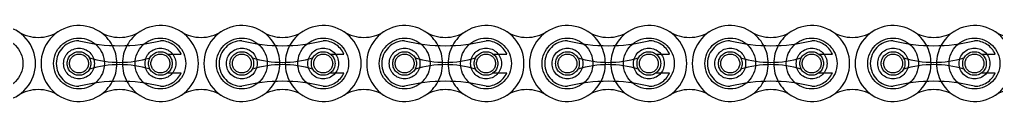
# Model space of a CAD drawing. Header units: metres. Extents: x 0 to 21025, y 0 to 14850.
# Drawn here: x 4562.9 to 4715.3, y 13249.6 to 13261.4 of the extents above; entities that cross this region are included whole.
import ezdxf

# ---------------------------------------------------------------- set-up
doc = ezdxf.new("R2010")
doc.units = ezdxf.units.M
doc.header["$LTSCALE"] = 25
doc.linetypes.add('HIDDEN2', pattern=[4.7625, 3.175, -1.5875])
doc.layers.add('ST1', color=7, linetype='HIDDEN2')

msp = doc.modelspace()

# ---------------------------------------------------------------- linework, layer by layer
at = {"layer": 'ST1'}
for p, q in [((4585.984, 13256.997), (4588.108, 13256.997)), ((4611.384, 13256.997), (4613.508, 13256.997)), ((4636.784, 13256.997), (4638.908, 13256.997)), ((4662.184, 13256.997), (4664.308, 13256.997)), ((4687.584, 13256.997), (4689.708, 13256.997)), ((4712.984, 13256.997), (4715.108, 13256.997)), ((4585.984, 13254.045), (4588.108, 13254.045)), ((4611.384, 13254.045), (4613.508, 13254.045)), ((4636.784, 13254.045), (4638.908, 13254.045)), ((4662.184, 13254.045), (4664.308, 13254.045)), ((4687.584, 13254.045), (4689.708, 13254.045)), ((4712.984, 13254.045), (4715.108, 13254.045))]:
    msp.add_line(p, q, dxfattribs=at)
for centre, radius in [((4559.477, 13255.521), 3.96), ((4572.177, 13255.521), 3.96), ((4584.877, 13255.521), 3.96), ((4597.577, 13255.521), 3.96), ((4610.277, 13255.521), 3.96), ((4622.977, 13255.521), 3.96), ((4635.677, 13255.521), 3.96), ((4648.377, 13255.521), 3.96), ((4661.077, 13255.521), 3.96), ((4673.777, 13255.521), 3.96), ((4686.477, 13255.521), 3.96), ((4699.177, 13255.521), 3.96), ((4711.877, 13255.521), 3.96), ((4572.177, 13255.521), 2.398), ((4572.177, 13255.521), 1.845), ((4584.877, 13255.521), 2.398), ((4584.877, 13255.521), 1.845), ((4597.577, 13255.521), 2.398), ((4597.577, 13255.521), 1.845), ((4610.277, 13255.521), 2.399), ((4610.277, 13255.521), 1.845), ((4622.977, 13255.521), 2.398), ((4622.977, 13255.521), 1.845), ((4635.677, 13255.521), 2.399), ((4635.677, 13255.521), 1.845), ((4648.377, 13255.521), 2.398), ((4648.377, 13255.521), 1.845), ((4661.077, 13255.521), 2.398), ((4661.077, 13255.521), 1.845), ((4673.777, 13255.521), 2.399), ((4673.777, 13255.521), 1.845), ((4686.477, 13255.521), 2.398), ((4686.477, 13255.521), 1.845), ((4699.177, 13255.521), 2.399), ((4699.177, 13255.521), 1.845), ((4711.877, 13255.521), 2.399), ((4711.877, 13255.521), 1.845), ((4572.177, 13255.521), 1.476), ((4584.877, 13255.521), 1.476), ((4597.577, 13255.521), 1.476), ((4610.277, 13255.521), 1.476), ((4622.977, 13255.521), 1.476), ((4635.677, 13255.521), 1.476), ((4648.377, 13255.521), 1.476), ((4661.077, 13255.521), 1.476), ((4673.777, 13255.521), 1.476), ((4686.477, 13255.521), 1.476), ((4699.177, 13255.521), 1.476), ((4711.877, 13255.521), 1.476)]:
    msp.add_circle(centre, radius, dxfattribs=at)
for centre, radius, start, end in [((4559.477, 13255.521), 5.92, 237.56669, 122.43331), ((4565.827, 13265.514), 5.92, 237.56669, 302.43331), ((4572.177, 13255.521), 5.92, 57.56669, 302.43331), ((4578.527, 13265.514), 5.92, 237.56669, 302.43331), ((4572.177, 13255.521), 5.92, 302.43324, 57.56676), ((4584.877, 13255.521), 5.92, 122.43324, 237.56676), ((4584.877, 13255.521), 5.92, 237.56669, 122.43331), ((4591.227, 13265.514), 5.92, 237.56669, 302.43331), ((4597.577, 13255.521), 5.92, 57.56669, 302.43331), ((4603.927, 13265.514), 5.92, 237.56669, 302.43331), ((4597.577, 13255.521), 5.92, 302.43324, 57.56676), ((4610.277, 13255.521), 5.92, 122.43324, 237.56676), ((4610.277, 13255.521), 5.92, 237.56669, 122.43331), ((4616.627, 13265.514), 5.92, 237.56669, 302.43331), ((4622.977, 13255.521), 5.92, 57.56669, 302.43331), ((4629.327, 13265.514), 5.92, 237.56669, 302.43331), ((4622.977, 13255.521), 5.92, 302.43324, 57.56676), ((4635.677, 13255.521), 5.92, 122.43324, 237.56676), ((4635.677, 13255.521), 5.92, 237.56669, 122.43331), ((4642.027, 13265.514), 5.92, 237.56669, 302.43331), ((4648.377, 13255.521), 5.92, 57.56669, 302.43331), ((4654.727, 13265.514), 5.92, 237.56669, 302.43331), ((4648.377, 13255.521), 5.92, 302.43324, 57.56676), ((4661.077, 13255.521), 5.92, 122.43324, 237.56676), ((4661.077, 13255.521), 5.92, 237.56669, 122.43331), ((4667.427, 13265.514), 5.92, 237.56669, 302.43331), ((4673.777, 13255.521), 5.92, 57.56669, 302.43331), ((4680.127, 13265.514), 5.92, 237.56669, 302.43331), ((4673.777, 13255.521), 5.92, 302.43324, 57.56676), ((4686.477, 13255.521), 5.92, 122.43324, 237.56676), ((4686.477, 13255.521), 5.92, 237.56669, 122.43331), ((4692.827, 13265.514), 5.92, 237.56669, 302.43331), ((4699.177, 13255.521), 5.92, 57.56669, 302.43331), ((4705.527, 13265.514), 5.92, 237.56669, 302.43331), ((4699.177, 13255.521), 5.92, 302.43324, 57.56676), ((4711.877, 13255.521), 5.92, 122.43324, 237.56676), ((4711.877, 13255.521), 5.92, 237.56669, 122.43331), ((4718.227, 13265.514), 5.92, 237.56669, 302.43331), ((4572.177, 13255.521), 3.552, 90, 270), ((4578.527, 13284.618), 26.322, 256.04015, 283.95985), ((4584.877, 13255.521), 3.552, 24.55336, 90), ((4597.577, 13255.521), 3.552, 90, 270), ((4603.927, 13284.618), 26.322, 256.04015, 283.95985), ((4610.277, 13255.521), 3.552, 24.55336, 90), ((4622.977, 13255.521), 3.552, 90, 270), ((4629.327, 13284.618), 26.322, 256.04015, 283.95985), ((4635.677, 13255.521), 3.552, 24.55336, 90), ((4648.377, 13255.521), 3.552, 90, 270), ((4654.727, 13284.618), 26.322, 256.04015, 283.95985), ((4661.077, 13255.521), 3.552, 24.55336, 90), ((4673.777, 13255.521), 3.552, 90, 270), ((4680.127, 13284.618), 26.322, 256.04015, 283.95985), ((4686.477, 13255.521), 3.552, 24.55336, 90), ((4699.177, 13255.521), 3.552, 90, 270), ((4705.527, 13284.618), 26.322, 256.04015, 283.95985), ((4711.877, 13255.521), 3.552, 24.55336, 90), ((4578.527, 13271.874), 16.175, 252.993, 287.007), ((4603.927, 13271.874), 16.175, 252.993, 287.007), ((4629.327, 13271.874), 16.175, 252.993, 287.007), ((4654.727, 13271.874), 16.175, 252.993, 287.007), ((4680.127, 13271.874), 16.175, 252.993, 287.007), ((4705.527, 13271.874), 16.175, 252.993, 287.007), ((4578.527, 13239.169), 16.175, 72.993, 107.007), ((4603.927, 13239.169), 16.175, 72.993, 107.007), ((4629.327, 13239.169), 16.175, 72.993, 107.007), ((4654.727, 13239.169), 16.175, 72.993, 107.007), ((4680.127, 13239.169), 16.175, 72.993, 107.007), ((4705.527, 13239.169), 16.175, 72.993, 107.007), ((4578.527, 13226.424), 26.322, 76.04015, 103.95985), ((4584.877, 13255.521), 3.552, 270, 335.44664), ((4603.927, 13226.424), 26.322, 76.04015, 103.95985), ((4610.277, 13255.521), 3.552, 270, 335.44664), ((4629.327, 13226.424), 26.322, 76.04015, 103.95985), ((4635.677, 13255.521), 3.552, 270, 335.44664), ((4654.727, 13226.424), 26.322, 76.04015, 103.95985), ((4661.077, 13255.521), 3.552, 270, 335.44664), ((4680.127, 13226.424), 26.322, 76.04015, 103.95985), ((4686.477, 13255.521), 3.552, 270, 335.44664), ((4705.527, 13226.424), 26.322, 76.04015, 103.95985), ((4711.877, 13255.521), 3.552, 270, 335.44664), ((4565.827, 13245.528), 5.92, 57.56669, 122.43331), ((4578.527, 13245.528), 5.92, 57.56669, 122.43331), ((4591.227, 13245.528), 5.92, 57.56669, 122.43331), ((4603.927, 13245.528), 5.92, 57.56669, 122.43331), ((4616.627, 13245.528), 5.92, 57.56669, 122.43331), ((4629.327, 13245.528), 5.92, 57.56669, 122.43331), ((4642.027, 13245.528), 5.92, 57.56669, 122.43331), ((4654.727, 13245.528), 5.92, 57.56669, 122.43331), ((4667.427, 13245.528), 5.92, 57.56669, 122.43331), ((4680.127, 13245.528), 5.92, 57.56669, 122.43331), ((4692.827, 13245.528), 5.92, 57.56669, 122.43331), ((4705.527, 13245.528), 5.92, 57.56669, 122.43331), ((4718.227, 13245.528), 5.92, 57.56669, 122.43331)]:
    msp.add_arc(centre, radius, start, end, dxfattribs=at)

doc.saveas('drawing.dxf')
